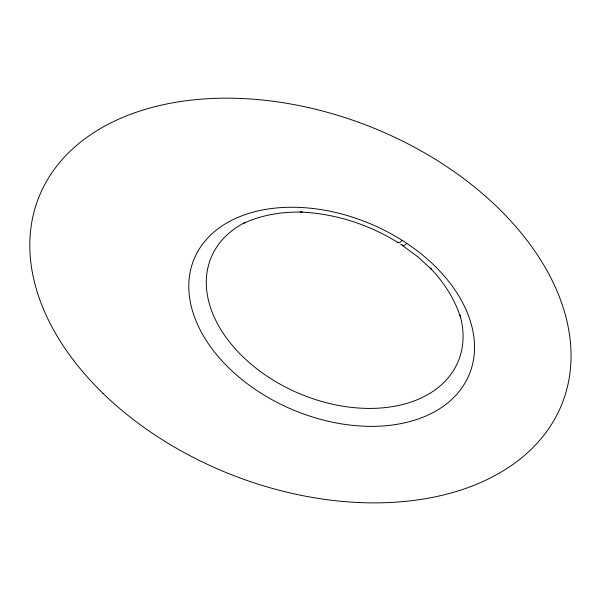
<?xml version="1.0" encoding="UTF-8"?>
<svg xmlns="http://www.w3.org/2000/svg" width="601" height="601" viewBox="0 0 601 601"><rect width="100%" height="100%" fill="white"/><g stroke="black" fill="none" stroke-linecap="round" stroke-linejoin="round"><path stroke-width="0.9" d="M243.465 223.474C261.705 214.775 282.117 211.747 302.19 212.063L300.147 212.048C334.749 213.453 368.683 224.308 398.035 242.601M402.212 240.355L406.907 243.413A149.191 100.758 23 0 1 400.807 423.63A149.191 100.758 23 0 1 188.789 285.775A149.191 100.758 23 0 1 402.204 240.362A19.037 3.343 -57.4 0 1 397.832 242.015M400.679 244.254L401.776 244.968M402.354 245.403L418.198 257.108L431.766 269.616L430.218 268.061C443.869 282.147 454.724 299.02 460.651 317.786M459.84 314.541A133.993 91.239 23 0 1 297.976 392.986A133.993 91.239 23 0 1 245.501 222.212M406.907 243.413A19.029 3.854 -55.8 0 1 402.092 244.78M103.071 393.437A281.245 187.324 21.4 0 0 559.471 409.739A281.245 187.324 21.4 0 0 238.725 98.384A281.245 187.324 21.4 0 0 103.071 393.437"/></g></svg>
